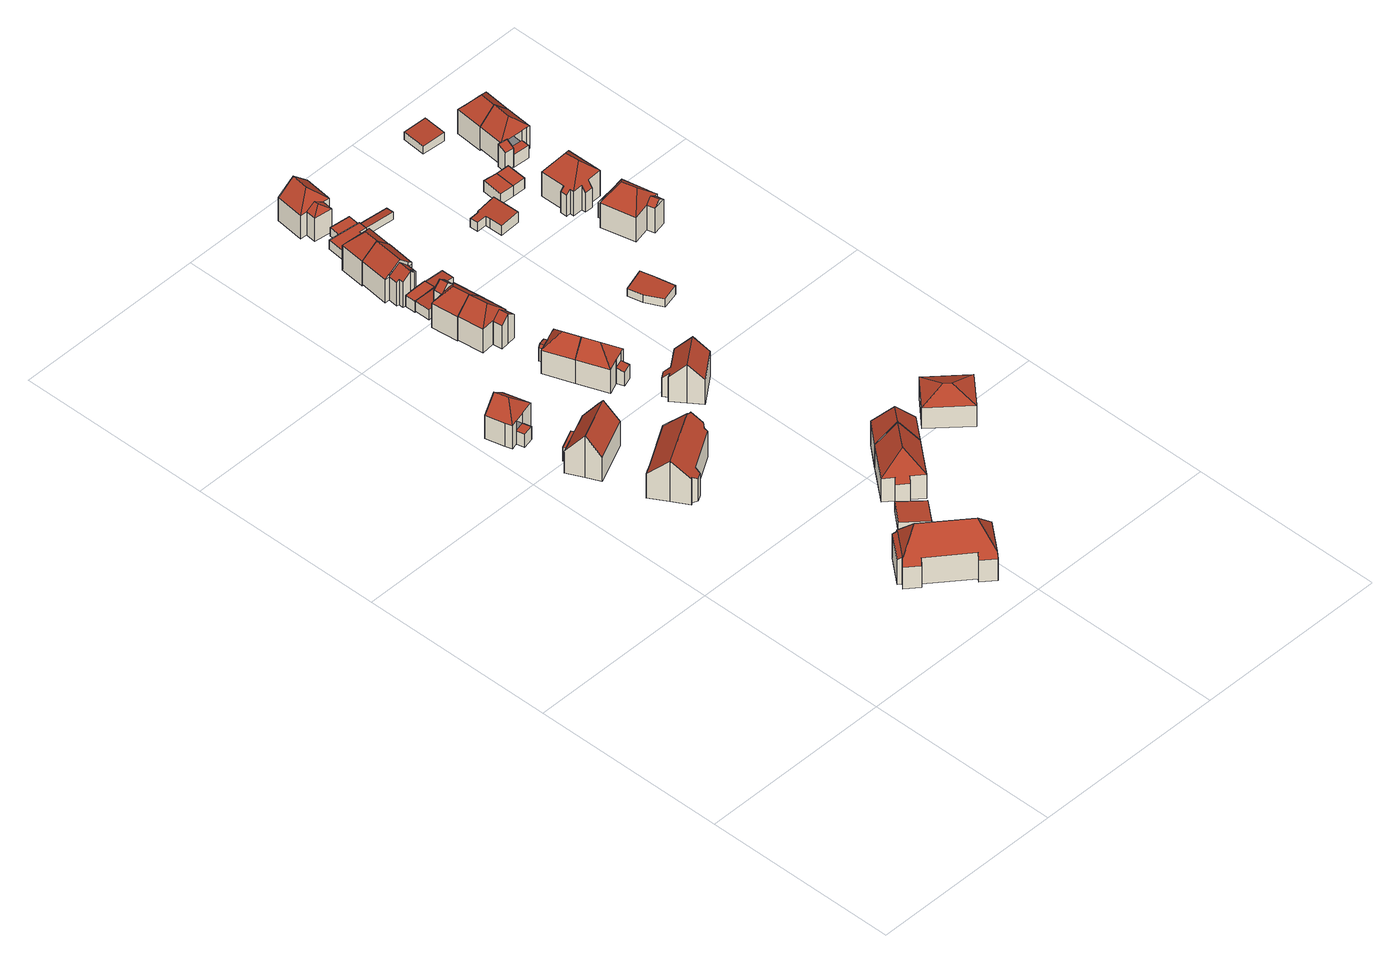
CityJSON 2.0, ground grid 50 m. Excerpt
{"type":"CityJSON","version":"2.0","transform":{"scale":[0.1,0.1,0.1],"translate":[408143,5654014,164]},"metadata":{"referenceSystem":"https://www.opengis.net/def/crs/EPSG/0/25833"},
"CityObjects":{
"building1":{"type":"Building","attributes":{"Gemeindeschluessel":14612000,"Geometrietyp2DReferenz":"3000","function":"31001_9998","roofType":"9999"},"children":["building1-1","building1-2"]},
"building1-1":{"type":"BuildingPart","attributes":{"Dachtyp_tdc":"tdcHipRoof","Dachneigung":51.42,"QualitaetDacherkennung":66,"Geometrietyp2DReferenz":"3000","measuredHeight":13.42,"roofType":"3200"},"parents":["building1"],"geometry":[{"type":"MultiSurface","lod":"2","boundaries":[[[0,1,2,3]],[[1,4,5,2]],[[4,6,7,5]],[[6,8,9,7]],[[8,10,11,9]],[[10,12,13,11]],[[14,15,16,17]],[[15,18,19,16]],[[18,20,21,19]],[[20,22,23,21]],[[22,24,25,23]],[[24,0,3,25]],[[20,18,26]],[[15,14,12,10,8,27]],[[18,15,27,26]],[[8,6,4,1,0,24,22,20,26,27]],[[3,2,5,7,9,11,13,17,16,19,21,23,25]]],"semantics":{"surfaces":[{"type":"WallSurface"},{"type":"RoofSurface"},{"type":"GroundSurface"}],"values":[0,0,0,0,0,0,0,0,0,0,0,0,1,1,1,1,2]}}]},
"building1-2":{"type":"BuildingPart","attributes":{"Dachtyp_tdc":"tdcPolyFlatRoof","Dachneigung":32.61,"QualitaetDacherkennung":39,"Geometrietyp2DReferenz":"3000","measuredHeight":7.84,"roofType":"2100"},"parents":["building1"],"geometry":[{"type":"MultiSurface","lod":"2","boundaries":[[[28,29,17,30]],[[29,14,17]],[[31,32,11,13,12]],[[32,33,34,11]],[[33,28,30,34]],[[33,32,31,29,28]],[[30,17,13,11,34]]],"semantics":{"surfaces":[{"type":"WallSurface"},{"type":"RoofSurface"},{"type":"GroundSurface"}],"values":[0,0,0,0,0,1,2]}}]},
"building2":{"type":"Building","attributes":{"Gemeindeschluessel":14612000,"Geometrietyp2DReferenz":"3000","function":"31001_9998","roofType":"9999"},"children":["building2-1","building2-2"]},
"building2-1":{"type":"BuildingPart","attributes":{"Dachtyp_tdc":"tdcGableRoof","Dachneigung":51.5,"QualitaetDacherkennung":75,"Geometrietyp2DReferenz":"3000","measuredHeight":12.07,"roofType":"3100"},"parents":["building2"],"geometry":[{"type":"MultiSurface","lod":"2","boundaries":[[[35,36,37,38]],[[39,40,41,42,43,44,45,36]],[[36,35,46,39]],[[37,47,48,49,50,51,52,53,54,38]],[[36,45,47,37]],[[45,44,48,47]],[[44,55,48]],[[43,49,56]],[[43,42,50,49]],[[42,41,51,50]],[[41,40,52,51]],[[40,39,53,52]],[[39,46,54,53]],[[46,35,38,54]]],"semantics":{"surfaces":[{"type":"WallSurface"},{"type":"RoofSurface"},{"type":"GroundSurface"}],"values":[0,1,1,2,0,0,0,0,0,0,0,0,0,0]}}]},
"building2-2":{"type":"BuildingPart","attributes":{"Dachtyp_tdc":"tdcPolyFlatRoof","Dachneigung":0,"QualitaetDacherkennung":50,"Geometrietyp2DReferenz":"3000","measuredHeight":3.84,"roofType":"1000"},"parents":["building2"],"geometry":[{"type":"MultiSurface","lod":"2","boundaries":[[[55,57,58,48]],[[57,59,60,58]],[[59,56,49,60]],[[56,59,57,55]],[[48,58,60,49]]],"semantics":{"surfaces":[{"type":"WallSurface"},{"type":"RoofSurface"},{"type":"GroundSurface"}],"values":[0,0,0,1,2]}}]},
"building3":{"type":"Building","attributes":{"Gemeindeschluessel":14612000,"Geometrietyp2DReferenz":"3000","function":"31001_9998","roofType":"9999"},"children":["building3-1","building3-2"]},
"building3-1":{"type":"BuildingPart","attributes":{"Dachtyp_tdc":"tdcHipAndGableRoof","Dachneigung":40.87,"QualitaetDacherkennung":81,"Geometrietyp2DReferenz":"3000","measuredHeight":10.14,"roofType":"5000"},"parents":["building3"],"geometry":[{"type":"MultiSurface","lod":"2","boundaries":[[[61,62,63,64]],[[65,61,64,66]],[[62,67,68,63]],[[67,69,68]],[[70,71,72]],[[70,73,74,71]],[[73,75,76,74]],[[75,77,78,76]],[[77,65,66,78]],[[62,61,65,79]],[[73,70,67,62,79]],[[65,77,75,73,79]],[[66,64,63,68,71,74,76,78]]],"semantics":{"surfaces":[{"type":"WallSurface"},{"type":"RoofSurface"},{"type":"GroundSurface"}],"values":[0,0,0,0,0,0,0,0,0,1,1,1,2]}}]},
"building3-2":{"type":"BuildingPart","attributes":{"Dachtyp_tdc":"tdcPolyFlatRoof","Dachneigung":0,"QualitaetDacherkennung":56,"Geometrietyp2DReferenz":"3000","measuredHeight":3.75,"roofType":"1000"},"parents":["building3"],"geometry":[{"type":"MultiSurface","lod":"2","boundaries":[[[69,80,81,68]],[[80,82,83,81]],[[82,72,71,83]],[[72,82,80,69]],[[68,81,83,71]]],"semantics":{"surfaces":[{"type":"WallSurface"},{"type":"RoofSurface"},{"type":"GroundSurface"}],"values":[0,0,0,1,2]}}]},
"building4":{"type":"Building","attributes":{"Dachtyp_tdc":"tdcGableRoof","Gemeindeschluessel":14612000,"Dachneigung":41.87,"QualitaetDacherkennung":85,"Geometrietyp2DReferenz":"3000","measuredHeight":11.71,"function":"31001_9998","roofType":"3100"},"geometry":[{"type":"Solid","lod":"2","boundaries":[[[[84,85,86,87]],[[85,88,89,86]],[[88,90,91,89]],[[90,92,93,91]],[[92,94,95,93]],[[94,96,97,95]],[[96,98,99,97]],[[98,100,101,99]],[[100,102,103,101]],[[102,104,105,103]],[[104,106,107,105]],[[106,108,109,107]],[[108,110,111,109]],[[110,112,113,111]],[[112,114,115,113]],[[114,116,117,115]],[[116,84,87,117]],[[112,110,108,106,104,102,100]],[[100,98,96,94,92,90,88,85,84,116,114,112]],[[87,86,89,91,93,95,97,99,101,103,105,107,109,111,113,115,117]]]],"semantics":{"surfaces":[{"type":"WallSurface"},{"type":"RoofSurface"},{"type":"GroundSurface"}],"values":[[0,0,0,0,0,0,0,0,0,0,0,0,0,0,0,0,0,1,1,2]]}}]},
"building5":{"type":"Building","attributes":{"Dachtyp_tdc":"tdcPolyFlatRoof","Gemeindeschluessel":14612000,"Dachneigung":3.22,"QualitaetDacherkennung":77,"Geometrietyp2DReferenz":"3000","measuredHeight":2.77,"function":"31001_9998","roofType":"2100"},"geometry":[{"type":"Solid","lod":"2","boundaries":[[[[118,119,120,121]],[[119,122,123,120]],[[122,124,125,123]],[[124,118,121,125]],[[124,122,119,118]],[[121,120,123,125]]]],"semantics":{"surfaces":[{"type":"WallSurface"},{"type":"RoofSurface"},{"type":"GroundSurface"}],"values":[[0,0,0,0,1,2]]}}]},
"building6":{"type":"Building","attributes":{"Dachtyp_tdc":"tdcHipAndGableRoof","Gemeindeschluessel":14612000,"Dachneigung":50.98,"QualitaetDacherkennung":72,"Geometrietyp2DReferenz":"3000","measuredHeight":12.81,"function":"31001_9998","roofType":"5000"},"geometry":[{"type":"Solid","lod":"2","boundaries":[[[[126,127,128,129]],[[127,130,131,128]],[[130,132,133,131]],[[132,134,135,133]],[[134,136,137,135]],[[136,138,139,137]],[[138,140,141,139]],[[140,142,143,141]],[[142,144,145,143]],[[144,126,129,145]],[[140,138,136,134,132,130,146]],[[130,127,126,144,146]],[[144,142,140,146]],[[129,128,131,133,135,137,139,141,143,145]]]],"semantics":{"surfaces":[{"type":"WallSurface"},{"type":"RoofSurface"},{"type":"GroundSurface"}],"values":[[0,0,0,0,0,0,0,0,0,0,1,1,1,2]]}}]},
"building7":{"type":"Building","attributes":{"Gemeindeschluessel":14612000,"Geometrietyp2DReferenz":"3000","function":"31001_9998","roofType":"9999"},"children":["building7-1","building7-2"]},
"building7-1":{"type":"BuildingPart","attributes":{"Dachtyp_tdc":"tdcHipAndGableRoof","Dachneigung":45.02,"QualitaetDacherkennung":79,"Geometrietyp2DReferenz":"3000","measuredHeight":10.37,"roofType":"5000"},"parents":["building7"],"geometry":[{"type":"MultiSurface","lod":"2","boundaries":[[[147,148,149,150]],[[148,151,152,149]],[[151,153,152]],[[154,155,156]],[[154,157,158,155]],[[157,159,160,158]],[[159,161,162,160]],[[161,147,150,162]],[[157,154,151,148,163]],[[148,147,161,163]],[[161,159,157,163]],[[150,149,152,155,158,160,162]]],"semantics":{"surfaces":[{"type":"WallSurface"},{"type":"RoofSurface"},{"type":"GroundSurface"}],"values":[0,0,0,0,0,0,0,0,1,1,1,2]}}]},
"building7-2":{"type":"BuildingPart","attributes":{"Dachtyp_tdc":"tdcGableRoof","Dachneigung":11.23,"QualitaetDacherkennung":23,"Geometrietyp2DReferenz":"3000","measuredHeight":4.41,"roofType":"3100"},"parents":["building7"],"geometry":[{"type":"MultiSurface","lod":"2","boundaries":[[[153,164,165,152]],[[164,166,167,165]],[[166,156,155,167]],[[156,166,168,169]],[[164,153,169,168]],[[168,166,164]],[[155,152,165,167]]],"semantics":{"surfaces":[{"type":"WallSurface"},{"type":"RoofSurface"},{"type":"GroundSurface"}],"values":[0,0,0,1,1,0,2]}}]},
"building8":{"type":"Building","attributes":{"Gemeindeschluessel":14612000,"Geometrietyp2DReferenz":"3000","function":"31001_9998","roofType":"9999"},"children":["building8-1","building8-2"]},
"building8-1":{"type":"BuildingPart","attributes":{"Dachtyp_tdc":"tdcHipAndGableRoof","Dachneigung":44.98,"QualitaetDacherkennung":82,"Geometrietyp2DReferenz":"3000","measuredHeight":10.34,"roofType":"5000"},"parents":["building8"],"geometry":[{"type":"MultiSurface","lod":"2","boundaries":[[[170,171,172,173]],[[171,174,172]],[[175,176,177,178,179]],[[176,180,181,177]],[[180,182,183,181]],[[182,159,184,183]],[[159,170,173,184]],[[171,170,185,180,176,175]],[[159,186,185,170]],[[180,185,186,182]],[[173,172,178,177,181,183,184]],[[182,186,159]]],"semantics":{"surfaces":[{"type":"WallSurface"},{"type":"RoofSurface"},{"type":"GroundSurface"}],"values":[0,0,0,0,0,0,0,1,1,1,2,0]}}]},
"building8-2":{"type":"BuildingPart","attributes":{"Dachtyp_tdc":"tdcPolyFlatRoof","Dachneigung":13.71,"QualitaetDacherkennung":46,"Geometrietyp2DReferenz":"3000","measuredHeight":4.5,"roofType":"2100"},"parents":["building8"],"geometry":[{"type":"MultiSurface","lod":"2","boundaries":[[[174,187,188,172]],[[187,189,190,188]],[[189,179,178,190]],[[179,189,187,174]],[[172,188,190,178]]],"semantics":{"surfaces":[{"type":"WallSurface"},{"type":"RoofSurface"},{"type":"GroundSurface"}],"values":[0,0,0,1,2]}}]},
"building9":{"type":"Building","attributes":{"Gemeindeschluessel":14612000,"Geometrietyp2DReferenz":"3000","function":"31001_9998","roofType":"9999"},"children":["building9-1","building9-2"]},
"building9-1":{"type":"BuildingPart","attributes":{"Dachtyp_tdc":"tdcHipAndGableRoof","Dachneigung":40.33,"QualitaetDacherkennung":77,"Geometrietyp2DReferenz":"3000","measuredHeight":10.17,"roofType":"5000"},"parents":["building9"],"geometry":[{"type":"MultiSurface","lod":"2","boundaries":[[[191,192,193,194]],[[192,195,196,193]],[[197,198,199,200,201]],[[198,202,203,199]],[[202,204,205,203]],[[204,206,207,205]],[[206,191,194,207]],[[202,198,197,208,209,210,195,192,211]],[[192,191,206,211]],[[206,204,202,211]],[[194,193,196,212,200,199,203,205,207]]],"semantics":{"surfaces":[{"type":"WallSurface"},{"type":"RoofSurface"},{"type":"GroundSurface"}],"values":[0,0,0,0,0,0,0,1,1,1,2]}}]},
"building9-2":{"type":"BuildingPart","attributes":{"Dachtyp_tdc":"tdcGableRoof","Dachneigung":40.17,"QualitaetDacherkennung":71,"Geometrietyp2DReferenz":"3000","measuredHeight":8.54,"roofType":"3100"},"parents":["building9"],"geometry":[{"type":"MultiSurface","lod":"2","boundaries":[[[195,213,214,196]],[[213,215,216,214]],[[215,217,218,216]],[[217,201,200,218]],[[215,213,195,210,219]],[[219,208,201,217,215]],[[212,196,214,216,218,200]]],"semantics":{"surfaces":[{"type":"WallSurface"},{"type":"RoofSurface"},{"type":"GroundSurface"}],"values":[0,0,0,0,1,1,2]}}]},
"building10":{"type":"Building","attributes":{"Dachtyp_tdc":"tdcHipAndGableRoof","Gemeindeschluessel":14612000,"Dachneigung":50.8,"QualitaetDacherkennung":71,"Geometrietyp2DReferenz":"3000","measuredHeight":12.95,"function":"31001_9998","roofType":"5000"},"geometry":[{"type":"Solid","lod":"2","boundaries":[[[[220,221,222,223]],[[221,224,225,222]],[[224,226,227,225]],[[226,228,229,227]],[[228,230,231,229]],[[230,232,233,231]],[[232,126,234,233]],[[126,235,236,234]],[[235,220,223,236]],[[232,230,228,226,224,221,237]],[[221,220,235,237]],[[235,126,232,237]],[[223,222,225,227,229,231,233,234,236]]]],"semantics":{"surfaces":[{"type":"WallSurface"},{"type":"RoofSurface"},{"type":"GroundSurface"}],"values":[[0,0,0,0,0,0,0,0,0,1,1,1,2]]}}]},
"building11":{"type":"Building","attributes":{"Gemeindeschluessel":14612000,"Geometrietyp2DReferenz":"3000","function":"31001_9998","roofType":"9999"},"children":["building11-1","building11-2"]},
"building11-1":{"type":"BuildingPart","attributes":{"Dachtyp_tdc":"tdcGableRoof","Dachneigung":39.37,"QualitaetDacherkennung":52,"Geometrietyp2DReferenz":"3000","measuredHeight":8.55,"roofType":"3100"},"parents":["building11"],"geometry":[{"type":"MultiSurface","lod":"2","boundaries":[[[238,239,240,241]],[[239,242,243,240]],[[242,244,245,243]],[[244,246,247,245]],[[242,239,238,248,249]],[[249,246,244,242]],[[250,241,240,243,245,247]]],"semantics":{"surfaces":[{"type":"WallSurface"},{"type":"RoofSurface"},{"type":"GroundSurface"}],"values":[0,0,0,0,1,1,2]}}]},
"building11-2":{"type":"BuildingPart","attributes":{"Dachtyp_tdc":"tdcHipAndGableRoof","Dachneigung":40.47,"QualitaetDacherkennung":76,"Geometrietyp2DReferenz":"3000","measuredHeight":10.39,"roofType":"5000"},"parents":["building11"],"geometry":[{"type":"MultiSurface","lod":"2","boundaries":[[[251,252,241,253]],[[252,238,241]],[[254,191,255,256]],[[191,257,258,255]],[[257,251,253,258]],[[252,251,259,254,246,260,248]],[[251,257,261,259]],[[191,254,259,261]],[[261,257,191]],[[253,241,250,247,256,255,258]]],"semantics":{"surfaces":[{"type":"WallSurface"},{"type":"RoofSurface"},{"type":"GroundSurface"}],"values":[0,0,0,0,0,1,1,1,0,2]}}]},
"building12":{"type":"Building","attributes":{"Dachtyp_tdc":"tdcGableRoof","Gemeindeschluessel":14612000,"Dachneigung":45.34,"QualitaetDacherkennung":75,"Geometrietyp2DReferenz":"3000","measuredHeight":10.98,"function":"31001_9998","roofType":"3100"},"geometry":[{"type":"Solid","lod":"2","boundaries":[[[[262,263,264,265]],[[263,266,267,264]],[[266,268,269,267]],[[268,270,271,269]],[[270,272,273,271]],[[272,274,275,273]],[[274,276,277,275]],[[276,278,279,277]],[[278,280,281,279]],[[280,262,265,281]],[[276,274,272,270]],[[270,268,266,263,262,280,278,276]],[[265,264,267,269,271,273,275,277,279,281]]]],"semantics":{"surfaces":[{"type":"WallSurface"},{"type":"RoofSurface"},{"type":"GroundSurface"}],"values":[[0,0,0,0,0,0,0,0,0,0,1,1,2]]}}]},
"building13":{"type":"Building","attributes":{"Dachtyp_tdc":"tdcPolyFlatRoof","Gemeindeschluessel":14612000,"Dachneigung":3.51,"QualitaetDacherkennung":69,"Geometrietyp2DReferenz":"3000","measuredHeight":3.02,"function":"31001_9998","roofType":"2100"},"geometry":[{"type":"Solid","lod":"2","boundaries":[[[[282,283,284,285]],[[283,286,287,284]],[[286,288,289,287]],[[288,290,291,289]],[[290,292,293,291]],[[292,282,285,293]],[[292,290,288,286,283,282]],[[285,284,287,289,291,293]]]],"semantics":{"surfaces":[{"type":"WallSurface"},{"type":"RoofSurface"},{"type":"GroundSurface"}],"values":[[0,0,0,0,0,0,1,2]]}}]},
"building14":{"type":"Building","attributes":{"Dachtyp_tdc":"tdcPolyFlatRoof","Gemeindeschluessel":14612000,"Dachneigung":0,"QualitaetDacherkennung":95,"Geometrietyp2DReferenz":"3000","measuredHeight":3.18,"function":"31001_9998","roofType":"1000"},"geometry":[{"type":"Solid","lod":"2","boundaries":[[[[294,295,296,297]],[[295,298,299,296]],[[298,300,301,299]],[[300,302,303,301]],[[302,304,305,303]],[[304,294,297,305]],[[304,302,300,298,295,294]],[[297,296,299,301,303,305]]]],"semantics":{"surfaces":[{"type":"WallSurface"},{"type":"RoofSurface"},{"type":"GroundSurface"}],"values":[[0,0,0,0,0,0,1,2]]}}]},
"building15":{"type":"Building","attributes":{"Gemeindeschluessel":14612000,"Geometrietyp2DReferenz":"3000","function":"31001_9998","roofType":"9999"},"children":["building15-1","building15-2"]},
"building15-1":{"type":"BuildingPart","attributes":{"Dachtyp_tdc":"tdcGableRoof","Dachneigung":41.6,"QualitaetDacherkennung":58,"Geometrietyp2DReferenz":"3000","measuredHeight":9.18,"roofType":"3100"},"parents":["building15"],"geometry":[{"type":"MultiSurface","lod":"2","boundaries":[[[306,307,308,309,310]],[[311,312,313,314,315]],[[312,316,317,313]],[[316,318,319,317]],[[318,320,321,319]],[[320,322,323,321]],[[322,324,325,323]],[[324,306,310,325]],[[320,318,316,312,311,326]],[[326,307,306,324,322,320]],[[310,309,327,314,313,317,319,321,323,325]]],"semantics":{"surfaces":[{"type":"WallSurface"},{"type":"RoofSurface"},{"type":"GroundSurface"}],"values":[0,0,0,0,0,0,0,0,1,1,2]}}]},
"building15-2":{"type":"BuildingPart","attributes":{"Dachtyp_tdc":"tdcGableRoof","Dachneigung":41.29,"QualitaetDacherkennung":74,"Geometrietyp2DReferenz":"3000","measuredHeight":10.1,"roofType":"3100"},"parents":["building15"],"geometry":[{"type":"MultiSurface","lod":"2","boundaries":[[[328,315,314,329]],[[308,330,331,309]],[[330,332,333,331]],[[332,334,335,333]],[[334,328,329,335]],[[336,337,338,339,340]],[[332,330,341,339,338]],[[308,307,341,330]],[[328,336,340,311,315]],[[334,337,336,328]],[[332,338,337,334]],[[329,314,327,309,331,333,335]]],"semantics":{"surfaces":[{"type":"WallSurface"},{"type":"RoofSurface"},{"type":"GroundSurface"}],"values":[0,0,0,0,0,1,1,0,0,0,0,2]}}]},
"building16":{"type":"Building","attributes":{"Gemeindeschluessel":14612000,"Geometrietyp2DReferenz":"3000","function":"31001_9998","roofType":"9999"},"children":["building16-1","building16-2"]},
"building16-1":{"type":"BuildingPart","attributes":{"Dachtyp_tdc":"tdcPolyFlatRoof","Dachneigung":0,"QualitaetDacherkennung":54,"Geometrietyp2DReferenz":"3000","measuredHeight":4.43,"roofType":"1000"},"parents":["building16"],"geometry":[{"type":"MultiSurface","lod":"2","boundaries":[[[342,343,344,345]],[[343,346,347,344]],[[346,348,349,347]],[[348,346,343,342]],[[345,344,347,349]]],"semantics":{"surfaces":[{"type":"WallSurface"},{"type":"RoofSurface"},{"type":"GroundSurface"}],"values":[0,0,0,1,2]}}]},
"building16-2":{"type":"BuildingPart","attributes":{"Dachtyp_tdc":"tdcHipAndGableRoof","Dachneigung":40.39,"QualitaetDacherkennung":80,"Geometrietyp2DReferenz":"3000","measuredHeight":10.62,"roofType":"5000"},"parents":["building16"],"geometry":[{"type":"MultiSurface","lod":"2","boundaries":[[[350,351,342,345,352]],[[353,354,355,349,348]],[[354,334,356,355]],[[334,332,357,356]],[[332,350,352,357]],[[358,359,350,360,361]],[[332,362,360,350]],[[361,360,362,363]],[[354,361,363,334]],[[334,363,362,332]],[[353,358,361,354]],[[351,359,358,353]],[[350,359,351]],[[352,345,349,355,356,357]]],"semantics":{"surfaces":[{"type":"WallSurface"},{"type":"RoofSurface"},{"type":"GroundSurface"}],"values":[0,0,0,0,0,1,1,1,0,0,0,0,0,2]}}]},
"building17":{"type":"Building","attributes":{"Dachtyp_tdc":"tdcPolyFlatRoof","Gemeindeschluessel":14612000,"Dachneigung":5.69,"QualitaetDacherkennung":91,"Geometrietyp2DReferenz":"3000","measuredHeight":2.7,"function":"31001_9998","roofType":"2100"},"geometry":[{"type":"Solid","lod":"2","boundaries":[[[[364,365,366,367]],[[365,368,369,366]],[[368,370,303,369]],[[370,371,301,303]],[[371,364,367,301]],[[371,370,368,365,364]],[[367,366,369,303,301]]]],"semantics":{"surfaces":[{"type":"WallSurface"},{"type":"RoofSurface"},{"type":"GroundSurface"}],"values":[[0,0,0,0,0,1,2]]}}]},
"building18":{"type":"Building","attributes":{"Dachtyp_tdc":"tdcPolyFlatRoof","Gemeindeschluessel":14612000,"Dachneigung":0,"QualitaetDacherkennung":78,"Geometrietyp2DReferenz":"3000","measuredHeight":2.59,"function":"31001_9998","roofType":"1000"},"geometry":[{"type":"Solid","lod":"2","boundaries":[[[[372,373,374,375]],[[373,376,377,374]],[[376,378,379,377]],[[378,380,381,379]],[[380,382,383,381]],[[382,384,385,383]],[[384,386,387,385]],[[386,372,375,387]],[[386,384,382,380,378,376,373,372]],[[375,374,377,379,381,383,385,387]]]],"semantics":{"surfaces":[{"type":"WallSurface"},{"type":"RoofSurface"},{"type":"GroundSurface"}],"values":[[0,0,0,0,0,0,0,0,1,2]]}}]},
"building19":{"type":"Building","attributes":{"Gemeindeschluessel":14612000,"Geometrietyp2DReferenz":"3000","function":"31001_9998","roofType":"9999"},"children":["building19-1","building19-2"]},
"building19-1":{"type":"BuildingPart","attributes":{"Dachtyp_tdc":"tdcHipAndGableRoof","Dachneigung":43.85,"QualitaetDacherkennung":55,"Geometrietyp2DReferenz":"3000","measuredHeight":8.38,"roofType":"5000"},"parents":["building19"],"geometry":[{"type":"MultiSurface","lod":"2","boundaries":[[[388,389,390,391]],[[389,392,393,390]],[[392,394,395,393]],[[392,396,397]],[[396,398,399,397]],[[394,392,397,399]],[[394,399,398,388]],[[388,398,396,389]],[[389,396,392]],[[390,393,395,391]]],"semantics":{"surfaces":[{"type":"WallSurface"},{"type":"RoofSurface"},{"type":"GroundSurface"}],"values":[0,0,0,1,1,1,0,0,0,2]}}]},
"building19-2":{"type":"BuildingPart","attributes":{"Dachtyp_tdc":"tdcHipAndGableRoof","Dachneigung":43.53,"QualitaetDacherkennung":78,"Geometrietyp2DReferenz":"3000","measuredHeight":10.52,"roofType":"5000"},"parents":["building19"],"geometry":[{"type":"MultiSurface","lod":"2","boundaries":[[[400,398,391,401]],[[398,402,388,391]],[[394,403,404,395]],[[403,405,406,404]],[[405,407,408,406]],[[407,409,410,408]],[[403,394,402,398,400,411]],[[400,412,413,409,407,411]],[[407,405,403,411]],[[410,414,415,401,391,395,404,406,408]],[[409,413,414,410]],[[413,412,415,414]],[[412,400,401,415]]],"semantics":{"surfaces":[{"type":"WallSurface"},{"type":"RoofSurface"},{"type":"GroundSurface"}],"values":[0,0,0,0,0,0,1,1,1,2,0,0,0]}}]},
"building20":{"type":"Building","attributes":{"Dachtyp_tdc":"tdcPolyFlatRoof","Gemeindeschluessel":14612000,"Dachneigung":0,"QualitaetDacherkennung":65,"Geometrietyp2DReferenz":"3000","measuredHeight":2.32,"function":"31001_9998","roofType":"1000"},"geometry":[{"type":"Solid","lod":"2","boundaries":[[[[416,417,418,419]],[[417,420,421,418]],[[420,422,423,421]],[[422,416,419,423]],[[422,420,417,416]],[[419,418,421,423]]]],"semantics":{"surfaces":[{"type":"WallSurface"},{"type":"RoofSurface"},{"type":"GroundSurface"}],"values":[[0,0,0,0,1,2]]}}]},
"building21":{"type":"Building","attributes":{"Dachtyp_tdc":"tdcHipRoof","Gemeindeschluessel":14612000,"Dachneigung":25.33,"QualitaetDacherkennung":87,"Geometrietyp2DReferenz":"3000","measuredHeight":8.3,"function":"31001_9998","roofType":"3200"},"geometry":[{"type":"Solid","lod":"2","boundaries":[[[[424,425,426,427]],[[425,428,429,426]],[[428,430,431,429]],[[430,424,427,431]],[[428,425,432]],[[424,430,433]],[[425,424,433,432]],[[430,428,432,433]],[[427,426,429,431]]]],"semantics":{"surfaces":[{"type":"WallSurface"},{"type":"RoofSurface"},{"type":"GroundSurface"}],"values":[[0,0,0,0,1,1,1,1,2]]}}]},
"building22":{"type":"Building","attributes":{"Dachtyp_tdc":"tdcPolyFlatRoof","Gemeindeschluessel":14612000,"Dachneigung":9.43,"QualitaetDacherkennung":63,"Geometrietyp2DReferenz":"3000","measuredHeight":2.25,"function":"31001_9998","roofType":"2100"},"geometry":[{"type":"Solid","lod":"2","boundaries":[[[[384,434,435,436]],[[434,437,438,435]],[[437,439,440,438]],[[439,384,436,440]],[[439,437,434,384]],[[436,435,438,440]]]],"semantics":{"surfaces":[{"type":"WallSurface"},{"type":"RoofSurface"},{"type":"GroundSurface"}],"values":[[0,0,0,0,1,2]]}}]},
"building23":{"type":"Building","attributes":{"Dachtyp_tdc":"tdcPolyFlatRoof","Gemeindeschluessel":14612000,"Dachneigung":4.73,"QualitaetDacherkennung":75,"Geometrietyp2DReferenz":"3000","measuredHeight":2.73,"function":"31001_9998","roofType":"2100"},"geometry":[{"type":"Solid","lod":"2","boundaries":[[[[441,442,443,444]],[[442,445,446,443]],[[442,441,447,448,449,445]],[[446,450,451,452,444,443]],[[445,449,450,446]],[[449,448,451,450]],[[448,447,452,451]],[[447,441,444,452]]]],"semantics":{"surfaces":[{"type":"WallSurface"},{"type":"RoofSurface"},{"type":"GroundSurface"}],"values":[[0,0,1,2,0,0,0,0]]}}]},
"building24":{"type":"Building","attributes":{"Dachtyp_tdc":"tdcPolyFlatRoof","Gemeindeschluessel":14612000,"Dachneigung":3.96,"QualitaetDacherkennung":86,"Geometrietyp2DReferenz":"3000","measuredHeight":3.1,"function":"31001_9998","roofType":"2100"},"geometry":[{"type":"Solid","lod":"2","boundaries":[[[[453,454,455,456]],[[454,457,458,455]],[[457,459,460,458]],[[459,461,462,460]],[[461,463,464,462]],[[463,465,466,464]],[[465,467,468,466]],[[467,469,470,468]],[[469,471,472,470]],[[471,453,456,472]],[[471,469,467,465,463,461,459,457,454,453]],[[456,455,458,460,462,464,466,468,470,472]]]],"semantics":{"surfaces":[{"type":"WallSurface"},{"type":"RoofSurface"},{"type":"GroundSurface"}],"values":[[0,0,0,0,0,0,0,0,0,0,1,2]]}}]},
"building25":{"type":"Building","attributes":{"Dachtyp_tdc":"tdcPolyFlatRoof","Gemeindeschluessel":14612000,"Dachneigung":0,"QualitaetDacherkennung":91,"Geometrietyp2DReferenz":"3000","measuredHeight":3.1,"function":"31001_9998","roofType":"1000"},"geometry":[{"type":"Solid","lod":"2","boundaries":[[[[473,474,475,476]],[[474,477,478,475]],[[477,479,480,478]],[[479,473,476,480]],[[479,477,474,473]],[[476,475,478,480]]]],"semantics":{"surfaces":[{"type":"WallSurface"},{"type":"RoofSurface"},{"type":"GroundSurface"}],"values":[[0,0,0,0,1,2]]}}]},
"building26":{"type":"Building","attributes":{"Gemeindeschluessel":14612000,"Geometrietyp2DReferenz":"3000","function":"31001_9998","roofType":"9999"},"children":["building26-1","building26-2"]},
"building26-1":{"type":"BuildingPart","attributes":{"Dachtyp_tdc":"tdcHipRoof","Dachneigung":41.85,"QualitaetDacherkennung":72,"Geometrietyp2DReferenz":"3000","measuredHeight":11.03,"roofType":"3200"},"parents":["building26"],"geometry":[{"type":"MultiSurface","lod":"2","boundaries":[[[481,482,483,484]],[[482,485,486,483]],[[485,487,488,486]],[[487,489,490,488]],[[489,491,492,490]],[[491,493,494,492]],[[493,495,496,494]],[[495,497,498,496]],[[497,499,500,498]],[[499,501,502,503,500]],[[482,481,501,499,504]],[[495,493,491,489,487,485,505]],[[499,497,495,505,504]],[[485,482,504,505]],[[503,484,483,486,488,490,492,494,496,498,500]]],"semantics":{"surfaces":[{"type":"WallSurface"},{"type":"RoofSurface"},{"type":"GroundSurface"}],"values":[0,0,0,0,0,0,0,0,0,0,1,1,1,1,2]}}]},
"building26-2":{"type":"BuildingPart","attributes":{"Dachtyp_tdc":"tdcGableRoof","Dachneigung":41.08,"QualitaetDacherkennung":50,"Geometrietyp2DReferenz":"3000","measuredHeight":8.58,"roofType":"3100"},"parents":["building26"],"geometry":[{"type":"MultiSurface","lod":"2","boundaries":[[[506,507,508,509]],[[507,481,484,508]],[[502,506,509,503]],[[502,510,511,506]],[[507,511,510,481]],[[481,510,502]],[[506,511,507]],[[509,508,484,503]]],"semantics":{"surfaces":[{"type":"WallSurface"},{"type":"RoofSurface"},{"type":"GroundSurface"}],"values":[0,0,0,1,1,0,0,2]}}]},
"building27":{"type":"Building","attributes":{"Dachtyp_tdc":"tdcPolyFlatRoof","Gemeindeschluessel":14612000,"Dachneigung":0,"QualitaetDacherkennung":95,"Geometrietyp2DReferenz":"3000","measuredHeight":3.11,"function":"31001_9998","roofType":"1000"},"geometry":[{"type":"Solid","lod":"2","boundaries":[[[[512,513,514,515]],[[513,474,475,514]],[[474,473,476,475]],[[473,512,515,476]],[[473,474,513,512]],[[515,514,475,476]]]],"semantics":{"surfaces":[{"type":"WallSurface"},{"type":"RoofSurface"},{"type":"GroundSurface"}],"values":[[0,0,0,0,1,2]]}}]},
"building28":{"type":"Building","attributes":{"Gemeindeschluessel":14612000,"Geometrietyp2DReferenz":"3000","function":"31001_9998","roofType":"9999"},"children":["building28-1","building28-2"]},
"building28-1":{"type":"BuildingPart","attributes":{"Dachtyp_tdc":"tdcHipRoof","Dachneigung":43.41,"QualitaetDacherkennung":80,"Geometrietyp2DReferenz":"3000","measuredHeight":11.29,"roofType":"3200"},"parents":["building28"],"geometry":[{"type":"MultiSurface","lod":"2","boundaries":[[[516,517,518,519]],[[517,520,521,518]],[[520,522,523,521]],[[522,524,525,523]],[[524,526,525]],[[527,528,529,530,531]],[[528,532,533,529]],[[532,534,535,533]],[[534,536,537,535]],[[536,538,539,537]],[[538,540,541,539]],[[540,542,543,541]],[[542,544,545,543]],[[544,546,547,545]],[[546,516,519,547]],[[542,540,538,536,534,532,548]],[[528,527,524,522,520,549]],[[532,528,549,548]],[[520,517,516,546,544,542,548,549]],[[519,518,521,523,525,530,529,533,535,537,539,541,543,545,547]]],"semantics":{"surfaces":[{"type":"WallSurface"},{"type":"RoofSurface"},{"type":"GroundSurface"}],"values":[0,0,0,0,0,0,0,0,0,0,0,0,0,0,0,1,1,1,1,2]}}]},
"building28-2":{"type":"BuildingPart","attributes":{"Dachtyp_tdc":"tdcPolyFlatRoof","Dachneigung":0,"QualitaetDacherkennung":50,"Geometrietyp2DReferenz":"3000","measuredHeight":4.18,"roofType":"1000"},"parents":["building28"],"geometry":[{"type":"MultiSurface","lod":"2","boundaries":[[[526,550,551,525]],[[550,552,553,551]],[[552,554,555,553]],[[554,531,530,555]],[[531,554,552,550,526]],[[551,553,555,530,525]]],"semantics":{"surfaces":[{"type":"WallSurface"},{"type":"RoofSurface"},{"type":"GroundSurface"}],"values":[0,0,0,0,1,2]}}]},
"building29":{"type":"Building","attributes":{"Dachtyp_tdc":"tdcPolyFlatRoof","Gemeindeschluessel":14612000,"Dachneigung":28.45,"QualitaetDacherkennung":50,"Geometrietyp2DReferenz":"3000","measuredHeight":6.46,"function":"31001_9998","roofType":"2100"},"geometry":[{"type":"Solid","lod":"2","boundaries":[[[[556,557,558,559]],[[557,560,561,558]],[[560,562,563,561]],[[562,564,565,563]],[[564,556,559,565]],[[564,562,560,557,556]],[[559,558,561,563,565]]]],"semantics":{"surfaces":[{"type":"WallSurface"},{"type":"RoofSurface"},{"type":"GroundSurface"}],"values":[[0,0,0,0,0,1,2]]}}]},
"building30":{"type":"Building","attributes":{"Dachtyp_tdc":"tdcPolyFlatRoof","Gemeindeschluessel":14612000,"Dachneigung":2.77,"QualitaetDacherkennung":91,"Geometrietyp2DReferenz":"3000","measuredHeight":2.54,"function":"31001_9998","roofType":"2100"},"geometry":[{"type":"Solid","lod":"2","boundaries":[[[[566,567,568,569]],[[567,570,571,568]],[[570,572,573,571]],[[572,566,569,573]],[[572,570,567,566]],[[569,568,571,573]]]],"semantics":{"surfaces":[{"type":"WallSurface"},{"type":"RoofSurface"},{"type":"GroundSurface"}],"values":[[0,0,0,0,1,2]]}}]},
"building31":{"type":"Building","attributes":{"Gemeindeschluessel":14612000,"Geometrietyp2DReferenz":"3000","function":"31001_9998","roofType":"9999"},"children":["building31-1","building31-2"]},
"building31-1":{"type":"BuildingPart","attributes":{"Dachtyp_tdc":"tdcPolyFlatRoof","Dachneigung":0,"QualitaetDacherkennung":43,"Geometrietyp2DReferenz":"3000","measuredHeight":3.63,"roofType":"1000"},"parents":["building31"],"geometry":[{"type":"MultiSurface","lod":"2","boundaries":[[[574,575,576,577]],[[575,578,579,576]],[[578,580,581,579]],[[580,582,583,581]],[[582,580,578,575,574]],[[577,576,579,581,583]]],"semantics":{"surfaces":[{"type":"WallSurface"},{"type":"RoofSurface"},{"type":"GroundSurface"}],"values":[0,0,0,0,1,2]}}]},
"building31-2":{"type":"BuildingPart","attributes":{"Dachtyp_tdc":"tdcHipAndGableRoof","Dachneigung":44.27,"QualitaetDacherkennung":78,"Geometrietyp2DReferenz":"3000","measuredHeight":10.27,"roofType":"5000"},"parents":["building31"],"geometry":[{"type":"MultiSurface","lod":"2","boundaries":[[[584,585,586,587]],[[585,588,589,586]],[[588,590,577,589]],[[590,574,577]],[[591,583,582]],[[591,592,593,583]],[[592,594,595,593]],[[594,596,597,595]],[[596,584,587,597]],[[592,591,590,588,585,598]],[[585,584,596,598]],[[596,594,592,598]],[[587,586,589,577,583,593,595,597]]],"semantics":{"surfaces":[{"type":"WallSurface"},{"type":"RoofSurface"},{"type":"GroundSurface"}],"values":[0,0,0,0,0,0,0,0,0,1,1,1,2]}}]},
"building32":{"type":"Building","attributes":{"Gemeindeschluessel":14612000,"Geometrietyp2DReferenz":"3000","function":"31001_9998","roofType":"9999"},"children":["building32-1","building32-2"]},
"building32-1":{"type":"BuildingPart","attributes":{"Dachtyp_tdc":"tdcHipAndGableRoof","Dachneigung":43.24,"QualitaetDacherkennung":80,"Geometrietyp2DReferenz":"3000","measuredHeight":10.73,"roofType":"5000"},"parents":["building32"],"geometry":[{"type":"MultiSurface","lod":"2","boundaries":[[[594,599,600,601]],[[599,602,603,600]],[[602,604,603]],[[605,606,607]],[[605,608,609,606]],[[608,584,610,609]],[[584,611,612,610]],[[611,594,601,612]],[[608,605,602,599,613]],[[599,594,611,613]],[[611,584,608,613]],[[601,600,603,606,609,610,612]]],"semantics":{"surfaces":[{"type":"WallSurface"},{"type":"RoofSurface"},{"type":"GroundSurface"}],"values":[0,0,0,0,0,0,0,0,1,1,1,2]}}]},
"building32-2":{"type":"BuildingPart","attributes":{"Dachtyp_tdc":"tdcPolyFlatRoof","Dachneigung":0,"QualitaetDacherkennung":64,"Geometrietyp2DReferenz":"3000","measuredHeight":4.11,"roofType":"1000"},"parents":["building32"],"geometry":[{"type":"MultiSurface","lod":"2","boundaries":[[[604,614,615,603]],[[614,616,617,615]],[[616,618,619,617]],[[618,607,606,619]],[[607,618,616,614,604]],[[615,617,619,606,603]]],"semantics":{"surfaces":[{"type":"WallSurface"},{"type":"RoofSurface"},{"type":"GroundSurface"}],"values":[0,0,0,0,1,2]}}]}
},
"vertices":[
[358,41,183],[263,118,183],[263,118,107],[358,41,107],[256,110,170],[256,110,107],[225,135,170],[225,135,107],[233,143,184],[233,143,107],[235,147,183],[235,147,107],[236,147,183],[236,147,107],[287,210,182],[291,215,182],[291,215,107],[287,210,107],[448,87,181],[448,87,107],[389,15,183],[389,15,107],[383,7,170],[383,7,107],[351,33,170],[351,33,107],[390,73,241],[285,159,241],
[279,217,178],[287,210,185],[279,217,107],[236,147,185],[235,147,185],[227,154,178],[227,154,107],
[64,859,133],[48,894,183],[48,894,62],[64,859,62],[154,942,183],[152,946,177],[151,950,172],[135,984,124],[109,972,124],[60,950,124],[28,936,124],[170,907,133],[28,936,62],[60,950,62],[109,972,62],[135,984,62],[151,950,62],[152,946,62],[154,942,62],[170,907,62],[60,950,101],[109,972,101],
[53,964,101],[53,964,62],[102,987,101],[102,987,62],
[79,1163,114],[96,1098,115],[96,1098,47],[79,1163,47],[41,1153,149],[41,1153,47],[62,1089,114],[62,1089,47],[62,1089,85],[35,1082,114],[35,1082,47],[35,1082,85],[19,1078,113],[19,1078,47],[14,1094,113],[14,1094,47],[2,1143,113],[2,1143,47],[50,1118,149],
[67,1068,85],[67,1068,47],[40,1062,85],[40,1062,47],
[273,762,154],[265,752,150],[265,752,67],[273,762,67],[269,745,142],[269,745,67],[170,687,142],[170,687,67],[171,675,132],[171,675,67],[156,666,132],[156,666,67],[142,672,142],[142,672,67],[137,668,142],[137,668,67],[114,708,184],[114,708,67],[88,753,137],[88,753,67],[96,758,137],[96,758,67],[113,767,137],[113,767,67],[220,830,137],[220,830,67],[244,788,180],[244,788,67],[246,784,184],[246,784,67],[247,783,182],[247,783,67],[259,785,179],[259,785,67],
[408,224,122],[353,270,126],[353,270,99],[408,224,99],[395,320,126],[395,320,99],[449,274,122],[449,274,99],
[544,386,160],[512,347,160],[512,347,91],[544,386,91],[476,303,160],[476,303,91],[449,326,160],[449,326,91],[444,321,145],[444,321,91],[420,341,144],[420,341,91],[424,346,159],[424,346,91],[401,365,159],[401,365,91],[469,447,159],[469,447,91],[507,416,219],[507,416,91],[456,354,219],
[254,1118,118],[227,1191,118],[227,1191,50],[254,1118,50],[260,1203,119],[260,1203,50],[260,1203,88],[286,1213,121],[286,1213,50],[286,1213,90],[291,1215,121],[291,1215,50],[318,1142,121],[318,1142,50],[288,1131,154],[288,1131,50],[272,1173,154],
[252,1222,88],[252,1222,50],[278,1232,90],[278,1232,50],[259,1225,94],[266,1205,94],
[347,1066,121],[338,1063,121],[338,1063,51],[347,1066,51],[338,1063,96],[314,1054,120],[313,1054,120],[313,1054,51],[314,1054,51],[314,1054,96],[283,1042,119],[283,1042,51],[254,1118,119],[254,1118,51],[318,1142,51],[303,1090,154],[287,1131,154],
[345,1044,91],[345,1044,51],[320,1035,91],[320,1035,51],
[272,1412,102],[280,1344,102],[280,1344,34],[272,1412,34],[277,1344,102],[277,1344,34],[235,1339,102],[235,1340,102],[235,1340,34],[235,1339,34],[235,1339,101],[202,1336,102],[202,1336,34],[194,1403,102],[194,1403,34],[234,1408,136],[234,1408,34],[237,1339,102],[257,1342,102],[276,1344,102],[240,1360,136],[257,1342,34],
[280,1320,102],[280,1320,34],[260,1318,119],[260,1318,34],[238,1315,101],[238,1315,34],[257,1342,119],
[469,447,160],[515,503,160],[515,503,90],[469,447,90],[536,486,160],[536,486,90],[541,491,142],[541,491,90],[563,473,142],[563,473,90],[559,467,160],[559,467,90],[590,442,160],[590,442,90],[544,386,90],[507,416,220],[507,416,90],[537,453,220],
[222,1476,100],[220,1497,100],[220,1497,31],[222,1476,31],[240,1499,117],[240,1499,31],[257,1502,102],[257,1502,31],[260,1480,102],[260,1480,31],[224,1476,101],[243,1478,117],[243,1478,31],
[186,1472,101],[222,1476,101],[186,1472,31],[264,1481,102],[272,1412,31],[264,1481,31],[194,1403,101],[194,1403,31],[229,1450,135],[243,1478,101],[234,1408,135],
[339,946,118],[356,958,118],[356,958,65],[339,946,65],[365,944,135],[365,944,65],[411,977,135],[411,977,65],[434,945,175],[434,945,65],[456,915,137],[456,915,65],[384,862,137],[384,862,65],[362,893,175],[362,893,65],[338,925,135],[338,925,65],[349,932,135],[349,932,65],
[204,1495,55],[204,1536,55],[204,1536,25],[204,1495,25],[262,1537,52],[262,1537,25],[263,1502,52],[263,1502,25],[257,1502,52],[257,1502,25],[220,1497,54],[220,1497,25],
[204,1536,53],[204,1564,53],[204,1564,21],[204,1536,21],[231,1565,53],[231,1565,21],[264,1565,53],[264,1565,21],[265,1537,53],[265,1537,21],[262,1537,53],[262,1537,21],
[194,1581,84],[197,1605,84],[197,1605,83],[197,1605,17],[194,1581,17],[248,1599,87],[246,1575,87],[246,1575,17],[248,1599,17],[248,1599,83],[232,1577,100],[232,1577,17],[231,1565,100],[231,1565,17],[221,1566,109],[221,1566,17],[200,1568,90],[200,1568,17],[201,1580,90],[201,1580,17],[225,1602,109],[225,1602,17],
[258,1598,83],[258,1598,17],[185,1606,83],[185,1606,17],[193,1681,83],[193,1681,17],[267,1672,83],[267,1672,17],[258,1598,89],[267,1672,89],[233,1676,118],[225,1602,118],[248,1599,97],[197,1605,93],
[223,1743,56],[225,1763,56],[225,1763,12],[223,1743,12],[258,1759,56],[258,1759,12],[256,1739,56],[256,1739,12],
[200,1745,83],[223,1743,83],[200,1745,12],[256,1739,83],[274,1737,83],[274,1737,12],[267,1672,12],[193,1681,12],[256,1739,87],[223,1743,85],[238,1713,118],[274,1737,88],[234,1676,118],[267,1672,88],
[264,1567,48],[321,1568,42],[321,1568,21],[264,1567,21],[322,1537,42],[322,1537,21],[265,1537,48],[264,1565,48],
[290,1756,36],[258,1759,36],[258,1759,10],[290,1756,10],[225,1763,36],[225,1763,10],[230,1811,36],[230,1811,10],[260,1808,36],[260,1808,10],[313,1802,36],[313,1802,10],[311,1780,36],[311,1780,10],[293,1782,36],[293,1782,10],
[278,1874,72],[275,1847,72],[275,1847,5],[278,1874,5],[229,1853,72],[229,1853,5],[232,1879,72],[232,1879,5],[275,1847,73],[254,1867,89],[278,1874,73],[255,1877,89],
[294,1872,74],[294,1872,5],[278,1874,74],[215,1881,71],[215,1881,5],[224,1954,71],[224,1954,5],[264,1949,110],[264,1949,5],[303,1945,74],[303,1945,5],[259,1906,110],[295,1878,74],[297,1897,74],[297,1897,5],[295,1878,5],
[260,1808,30],[264,1841,30],[264,1841,6],[260,1808,6],[317,1835,30],[317,1835,6],[313,1802,30],[313,1802,6],
[699,535,142],[784,456,142],[784,456,82],[699,535,82],[718,385,142],[718,385,82],[633,465,142],[633,465,82],[715,454,165],[701,467,165],
[313,1802,32],[313,1802,14],[311,1780,14],[388,1794,32],[388,1794,14],[386,1772,36],[386,1772,14],
[591,1199,76],[601,1153,76],[601,1153,49],[591,1199,49],[558,1143,72],[558,1143,49],[581,1238,76],[528,1224,71],[536,1186,71],[536,1186,49],[528,1224,49],[581,1238,49],
[494,1594,58],[494,1605,58],[494,1605,31],[494,1594,31],[469,1605,57],[469,1605,31],[468,1625,57],[468,1625,31],[493,1625,58],[493,1625,31],[493,1628,58],[493,1628,31],[546,1631,62],[546,1631,31],[547,1595,62],[547,1595,31],[548,1561,62],[548,1561,31],[495,1560,58],[495,1560,31],
[608,1681,56],[604,1629,56],[604,1629,25],[608,1681,25],[568,1631,56],[568,1631,25],[573,1685,56],[573,1685,25],
[713,1343,109],[670,1333,109],[670,1333,38],[713,1343,38],[651,1420,109],[651,1420,38],[675,1425,109],[675,1425,38],[671,1444,81],[671,1444,38],[694,1449,80],[694,1449,38],[698,1430,109],[698,1430,38],[736,1438,109],[736,1438,38],[753,1355,109],[753,1355,38],[754,1351,109],[754,1351,38],[748,1350,109],[748,1350,108],[748,1350,38],[708,1366,148],[700,1403,148],
[752,1330,108],[718,1323,109],[718,1323,38],[752,1330,38],[729,1346,124],[734,1326,124],
[642,1679,56],[638,1628,56],[638,1628,25],[642,1679,25],
[632,1517,92],[642,1517,102],[642,1517,32],[632,1517,32],[641,1580,102],[641,1580,32],[645,1580,102],[645,1580,32],[686,1581,104],[686,1581,32],[686,1581,73],[715,1582,105],[725,1582,106],[725,1582,32],[715,1582,32],[715,1582,73],[726,1491,106],[726,1491,32],[689,1490,104],[689,1490,32],[689,1479,88],[689,1479,32],[669,1479,87],[669,1479,32],[668,1490,103],[668,1490,32],[643,1489,102],[643,1489,32],[643,1499,102],[643,1499,32],[632,1499,92],[632,1499,32],[687,1517,145],[686,1553,145],
[686,1599,73],[686,1599,32],[686,1600,73],[686,1600,32],[715,1601,73],[715,1601,32],
[650,1696,76],[652,1718,87],[652,1718,22],[650,1696,22],[661,1717,87],[661,1717,22],[676,1715,87],[676,1715,22],[674,1694,75],[674,1694,22],
[582,1926,36],[642,1921,39],[642,1921,14],[582,1926,14],[637,1861,39],[637,1861,14],[577,1866,36],[577,1866,14],
[719,1711,56],[718,1698,56],[718,1698,20],[719,1711,20],[717,1690,56],[717,1690,20],[674,1694,56],[674,1694,20],[676,1715,56],[676,1715,20],
[746,1778,85],[740,1709,85],[740,1709,20],[746,1778,20],[732,1710,85],[732,1710,20],[719,1711,85],[676,1715,84],[661,1717,83],[661,1717,20],[667,1785,83],[667,1785,20],[707,1782,123],[707,1782,20],[703,1735,123],
[674,1856,83],[674,1856,14],[667,1785,14],[691,1854,83],[691,1854,14],[691,1854,55],[736,1850,85],[736,1850,14],[736,1850,55],[753,1848,85],[753,1848,14],[746,1778,14],[708,1782,121],[708,1782,14],[712,1823,121],
[693,1875,55],[693,1875,14],[738,1870,55],[738,1870,14],[737,1863,55],[737,1863,14]
]}
